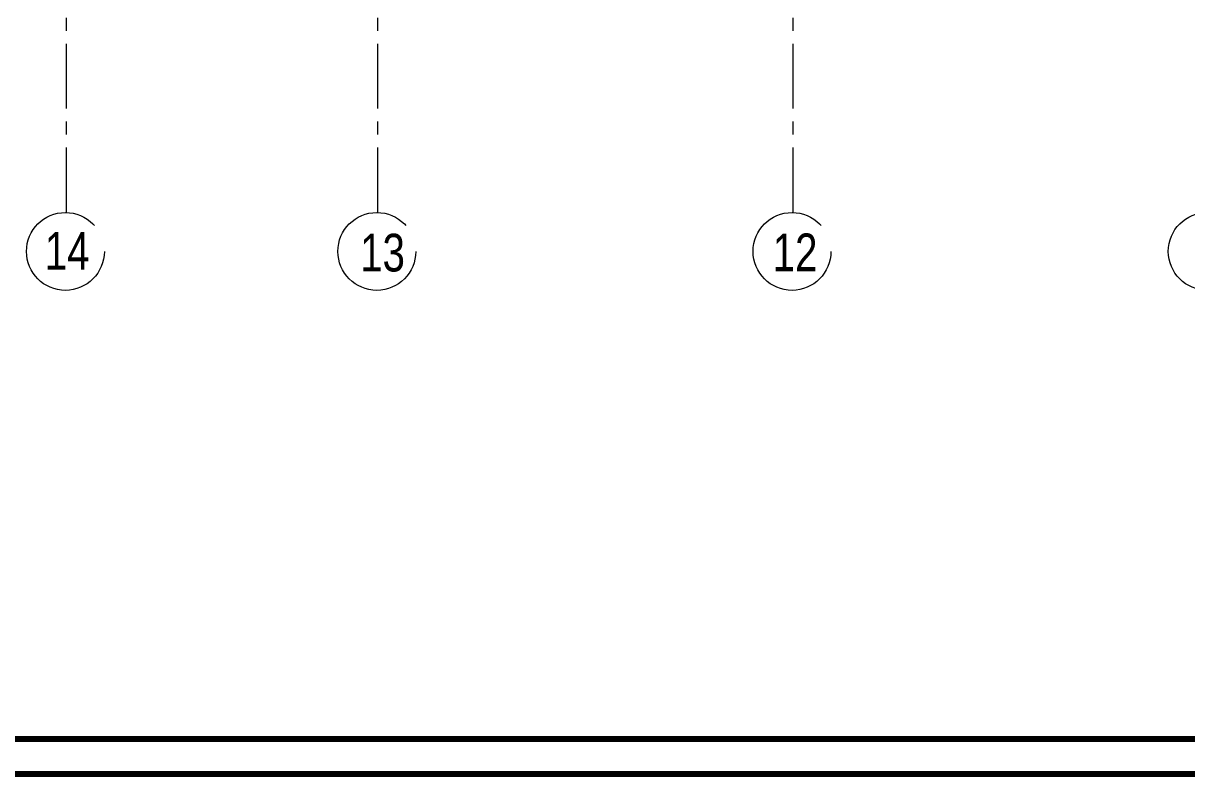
# Model space of a CAD drawing. Extents: x 990 to 1091, y 469 to 823.
# Drawn here: x 1000.93 to 1014.38, y 565.93 to 574.6 of the extents above; entities that cross this region are included whole.
import ezdxf

# ---------------------------------------------------------------- set-up
doc = ezdxf.new("R2010")
doc.units = 0
doc.header["$MEASUREMENT"] = 0
doc.linetypes.add('CENTERX2', pattern=[4, 2.5, -0.5, 0.5, -0.5])
for name, color, linetype, lineweight in [('axis', 252, 'CENTERX2', 5), ('txt in circle', 252, 'CONTINUOUS', 13), ('UG-BORDER', 20, 'CONTINUOUS', 80)]:
    doc.layers.add(name, color=color, linetype=linetype, lineweight=lineweight)
doc.styles.add('SOSA2', font='SOSA.shx', dxfattribs={"width": 0.8})

# ---------------------------------------------------------------- blocks, each defined once
blk = doc.blocks.new('A$C11ED6BD5')
at = {"layer": 'axis', "color": 0, "ltscale": 0.3}
for p, q in [((-57.05, -2.411), (-57.05, 0.25)), ((-53.45, -2.411), (-53.45, 0.25)), ((-48.65, -2.411), (-48.65, 0.25))]:
    blk.add_line(p, q, dxfattribs=at)
at = {"layer": 'axis', "color": 0}
for centre in [(-57.063, -2.861), (-53.463, -2.861), (-48.663, -2.861), (-43.863, -2.861)]:
    blk.add_circle(centre, 0.45, dxfattribs=at)
at = {"layer": 'txt in circle', "color": 0, "ltscale": 0.01, "char_height": 0.4355, "attachment_point": 5, "style": 'SOSA2'}
for s, insert in [('14', (-57.043, -2.856)), ('13', (-53.397, -2.878)), ('12', (-48.628, -2.872))]:
    blk.add_mtext(s, dxfattribs=dict(at, insert=insert))

msp = doc.modelspace()

# ---------------------------------------------------------------- linework, layer by layer
at = {"layer": 'UG-BORDER'}
for p, q in [((990.383, 566.334), (1085.574, 566.334)), ((989.978, 565.93), (1085.978, 565.93))]:
    msp.add_line(p, q, dxfattribs=at)

# ---------------------------------------------------------------- block references
at = {"layer": 'axis'}
msp.add_blockref('A$C11ED6BD5', (1058.482, 574.827), dxfattribs=at)

doc.saveas('drawing.dxf')
